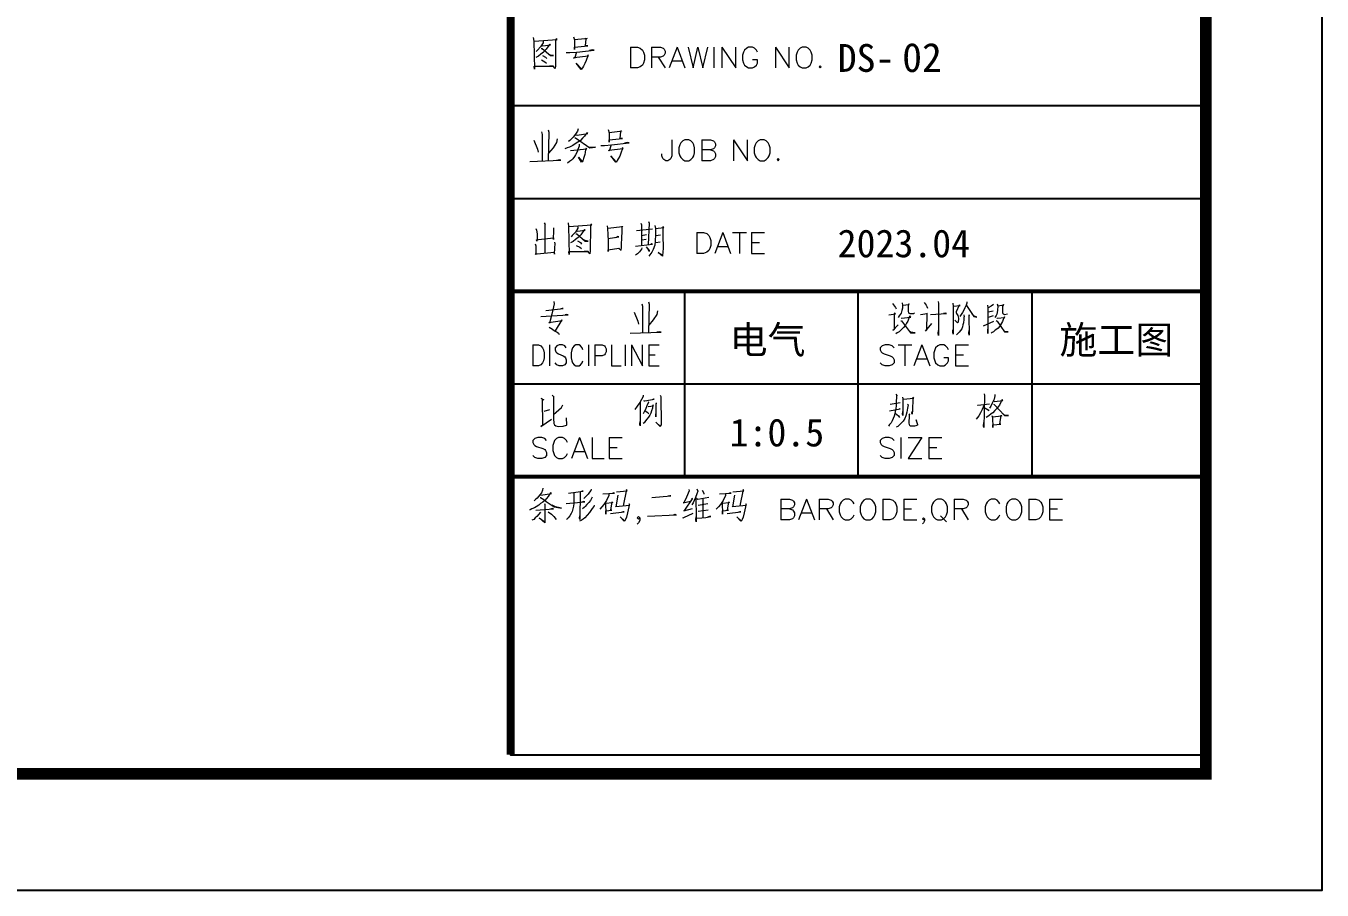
# Model space of a CAD drawing. Extents: x -809667 to 586099, y 3084146 to 3634412.
# Drawn here: x 381449.1 to 381504.9, y 3087078.6 to 3087115.8 of the extents above; entities that cross this region are included whole.
import ezdxf

# ---------------------------------------------------------------- set-up
doc = ezdxf.new("R2010")
doc.units = 0
doc.header["$LTSCALE"] = 0.5
doc.layers.get('0').update_dxf_attribs({"linetype": 'CONTINUOUS'})
doc.layers.add('PUB_TITLE', color=4, linetype='CONTINUOUS')
doc.styles.add('-宋体', font='', dxfattribs={"width": 0.6})
doc.styles.get('-宋体').set_extended_font_data('NSimSun')

# ---------------------------------------------------------------- blocks, each defined once
blk = doc.blocks.new('TQ11')
at = {"layer": 'PUB_TITLE'}
for p, q in [((1260886, -1157996), (1252310, -1157996)), ((1252310, -1159139), (1260886, -1159139)), ((1260886, -1160283), (1252310, -1160283)), ((1254454, -1160283), (1254454, -1162570)), ((1252310, -1161426), (1260886, -1161426))]:
    blk.add_line(p, q, dxfattribs=at)
for points, const_width in [([(1252310, -1083954), (1252310, -1166000)], 100), ([(1252310, -1148848), (1252310, -1166000)], 100), ([(1252310, -1160283), (1260886, -1160283)], 50), ([(1252310, -1162570), (1260886, -1162570)], 50)]:
    blk.add_lwpolyline(points, dxfattribs=dict(at, const_width=const_width))
blk.add_lwpolyline([(1252310, -1166000), (1260886, -1166000), (1260886, -1083954), (1252310, -1083954)], close=True, dxfattribs=at)
for points in [[(1252310, -1148848), (1252310, -1166000), (1260886, -1166000), (1260886, -1148848)], [(1256598, -1162570), (1256598, -1160283)], [(1258742, -1162570), (1258742, -1160283)]]:
    blk.add_lwpolyline(points, dxfattribs=at)
at = {"layer": 'PUB_TITLE', "color": 140, "lineweight": 0}
for points in [[(1252589, -1157154), (1252597, -1157198), (1252603, -1157545), (1252599, -1157509), (1252839, -1157509), (1252823, -1157505), (1252788, -1157509)], [(1252599, -1157198), (1252883, -1157178), (1252873, -1157168), (1252865, -1157198), (1252863, -1157501), (1252859, -1157535), (1252835, -1157509)], [(1252694, -1157251), (1252708, -1157255), (1252803, -1157245), (1252793, -1157235), (1252748, -1157299), (1252714, -1157333), (1252684, -1157360), (1252653, -1157384), (1252619, -1157400)], [(1252710, -1157200), (1252710, -1157218), (1252680, -1157269), (1252643, -1157309), (1252627, -1157325)], [(1253085, -1157144), (1253099, -1157184), (1253099, -1157303), (1253099, -1157273), (1253261, -1157255), (1253234, -1157255), (1253241, -1157170), (1253245, -1157158), (1253251, -1157168), (1253226, -1157170), (1253099, -1157184)], [(1252688, -1157289), (1252698, -1157289), (1252803, -1157376), (1252839, -1157376), (1252803, -1157370), (1252784, -1157364)], [(1252704, -1157374), (1252742, -1157396), (1252758, -1157414)], [(1252994, -1157340), (1253039, -1157340), (1253125, -1157333), (1253341, -1157309), (1253317, -1157305), (1253285, -1157313)], [(1253121, -1157333), (1253099, -1157414), (1253091, -1157400), (1253271, -1157380), (1253261, -1157366), (1253261, -1157380), (1253241, -1157438), (1253226, -1157475), (1253210, -1157505), (1253196, -1157529), (1253186, -1157545), (1253180, -1157549), (1253119, -1157471), (1253184, -1157541)], [(1253789, -1157271), (1253789, -1157529)], [(1253789, -1157271), (1253874, -1157271), (1253910, -1157283), (1253937, -1157309), (1253949, -1157333), (1253961, -1157370), (1253961, -1157430), (1253949, -1157469), (1253937, -1157493), (1253910, -1157517), (1253874, -1157529), (1253789, -1157529)], [(1254046, -1157271), (1254046, -1157529)], [(1254046, -1157271), (1254157, -1157271), (1254193, -1157283), (1254205, -1157297), (1254217, -1157321), (1254217, -1157346), (1254205, -1157370), (1254193, -1157382), (1254157, -1157394), (1254046, -1157394)], [(1254132, -1157394), (1254217, -1157529)], [(1254365, -1157271), (1254266, -1157529)], [(1254365, -1157271), (1254461, -1157529)], [(1254500, -1157271), (1254560, -1157529), (1254621, -1157271), (1254683, -1157529), (1254744, -1157271)], [(1254817, -1157271), (1254817, -1157529)], [(1254915, -1157271), (1254915, -1157529)], [(1254915, -1157271), (1255087, -1157529), (1255087, -1157271)], [(1255355, -1157333), (1255343, -1157309), (1255319, -1157283), (1255295, -1157271), (1255246, -1157271), (1255222, -1157283), (1255196, -1157309), (1255184, -1157333), (1255172, -1157370), (1255172, -1157430), (1255184, -1157469), (1255196, -1157493), (1255222, -1157517), (1255246, -1157529), (1255295, -1157529), (1255319, -1157517), (1255343, -1157493), (1255355, -1157469), (1255355, -1157430), (1255295, -1157430)], [(1255577, -1157271), (1255577, -1157529)], [(1255577, -1157271), (1255747, -1157529), (1255747, -1157271)], [(1252690, -1157430), (1252734, -1157455), (1252754, -1157471)], [(1254304, -1157442), (1254425, -1157442)], [(1252690, -1158318), (1252698, -1158349), (1252698, -1158675)], [(1252774, -1158294), (1252782, -1158320), (1252774, -1158671)], [(1253109, -1158355), (1253130, -1158359), (1253261, -1158338), (1253251, -1158330), (1253220, -1158369), (1253196, -1158395), (1253170, -1158423), (1253140, -1158445), (1253105, -1158466), (1253079, -1158484), (1253035, -1158506), (1253008, -1158516), (1252978, -1158526)], [(1253144, -1158280), (1253136, -1158308), (1253109, -1158344), (1253081, -1158381), (1253059, -1158405), (1253039, -1158423), (1253025, -1158435)], [(1253513, -1158288), (1253527, -1158328), (1253527, -1158445), (1253527, -1158415), (1253689, -1158399), (1253662, -1158399), (1253668, -1158314), (1253672, -1158300), (1253678, -1158310), (1253656, -1158314), (1253527, -1158328)], [(1252597, -1158419), (1252643, -1158530), (1252649, -1158566)], [(1252883, -1158405), (1252875, -1158449), (1252833, -1158514), (1252778, -1158581)], [(1253154, -1158470), (1253156, -1158486), (1253154, -1158494), (1253140, -1158534), (1253130, -1158564), (1253111, -1158599), (1253099, -1158621), (1253079, -1158649), (1253059, -1158665), (1253035, -1158681), (1253010, -1158702)], [(1253049, -1158546), (1253251, -1158526), (1253241, -1158520), (1253234, -1158536), (1253230, -1158571), (1253224, -1158595), (1253216, -1158621), (1253210, -1158645), (1253206, -1158661), (1253200, -1158675), (1253194, -1158686), (1253186, -1158690), (1253146, -1158629), (1253190, -1158679), (1253200, -1158671)], [(1253101, -1158391), (1253111, -1158391), (1253287, -1158516), (1253356, -1158506), (1253287, -1158510), (1253265, -1158500)], [(1253422, -1158484), (1253467, -1158484), (1253555, -1158476), (1253771, -1158453), (1253747, -1158449), (1253713, -1158455)], [(1253551, -1158476), (1253527, -1158556), (1253521, -1158544), (1253699, -1158524), (1253689, -1158510), (1253689, -1158524), (1253668, -1158581), (1253656, -1158619), (1253638, -1158649), (1253626, -1158671), (1253616, -1158690), (1253608, -1158692), (1253547, -1158615), (1253612, -1158686)], [(1254300, -1158415), (1254300, -1158611), (1254288, -1158647), (1254274, -1158659), (1254250, -1158673), (1254225, -1158673), (1254201, -1158659), (1254189, -1158647), (1254177, -1158611), (1254177, -1158587)], [(1254667, -1158415), (1254667, -1158673)], [(1254667, -1158415), (1254776, -1158415), (1254813, -1158427), (1254825, -1158439), (1254839, -1158464), (1254839, -1158488), (1254825, -1158514), (1254813, -1158526), (1254776, -1158538), (1254667, -1158538)], [(1255059, -1158415), (1255059, -1158673)], [(1255059, -1158415), (1255230, -1158673), (1255230, -1158415)], [(1252548, -1158681), (1252930, -1158665), (1252914, -1158661), (1252875, -1158669)], [(1254776, -1158538), (1254813, -1158550), (1254825, -1158562), (1254839, -1158587), (1254839, -1158623), (1254825, -1158647), (1254813, -1158659), (1254776, -1158673), (1254667, -1158673)], [(1252724, -1159440), (1252738, -1159460), (1252732, -1159454), (1252734, -1159812)], [(1253019, -1159440), (1253025, -1159485), (1253031, -1159832), (1253029, -1159795), (1253267, -1159795), (1253251, -1159791), (1253216, -1159795)], [(1253029, -1159485), (1253311, -1159464), (1253301, -1159454), (1253295, -1159485), (1253291, -1159789), (1253287, -1159822), (1253265, -1159795)], [(1253140, -1159489), (1253140, -1159505), (1253109, -1159555), (1253071, -1159596), (1253055, -1159614)], [(1253501, -1159475), (1253507, -1159509), (1253511, -1159582), (1253513, -1159660), (1253513, -1159670), (1253513, -1159725), (1253513, -1159795), (1253513, -1159771), (1253646, -1159751), (1253672, -1159775), (1253678, -1159745), (1253678, -1159705), (1253682, -1159626), (1253686, -1159545), (1253686, -1159479), (1253689, -1159489), (1253511, -1159511)], [(1253915, -1159444), (1253923, -1159464), (1253923, -1159717)], [(1254009, -1159424), (1254017, -1159444), (1254007, -1159707)], [(1254088, -1159471), (1254098, -1159509), (1254098, -1159582), (1254094, -1159664), (1254088, -1159715), (1254070, -1159769), (1254050, -1159801), (1254013, -1159852)], [(1254098, -1159511), (1254199, -1159495), (1254189, -1159485), (1254189, -1159590), (1254189, -1159596), (1254193, -1159747), (1254189, -1159806), (1254185, -1159840), (1254183, -1159850), (1254130, -1159806), (1254179, -1159836)], [(1252623, -1159509), (1252629, -1159529), (1252637, -1159575), (1252637, -1159624), (1252633, -1159666), (1252629, -1159650), (1252653, -1159646), (1252839, -1159626), (1252839, -1159646), (1252845, -1159529), (1252845, -1159501)], [(1253121, -1159539), (1253136, -1159541), (1253230, -1159531), (1253220, -1159521), (1253176, -1159586), (1253144, -1159620), (1253111, -1159646), (1253081, -1159670), (1253049, -1159686)], [(1253115, -1159575), (1253125, -1159575), (1253230, -1159664), (1253267, -1159664), (1253230, -1159656), (1253214, -1159650)], [(1253513, -1159634), (1253646, -1159614), (1253632, -1159610), (1253602, -1159624)], [(1253862, -1159535), (1254060, -1159515)], [(1253925, -1159594), (1253987, -1159582)], [(1253929, -1159650), (1253983, -1159640)], [(1254100, -1159596), (1254159, -1159586)], [(1254607, -1159559), (1254607, -1159816)], [(1254607, -1159559), (1254691, -1159559), (1254730, -1159571), (1254754, -1159596), (1254766, -1159620), (1254778, -1159656), (1254778, -1159719), (1254766, -1159755), (1254754, -1159779), (1254730, -1159803), (1254691, -1159816), (1254607, -1159816)], [(1254926, -1159559), (1254827, -1159816)], [(1254926, -1159559), (1255022, -1159816)], [(1255047, -1159559), (1255218, -1159559)], [(1255133, -1159559), (1255133, -1159816)], [(1255281, -1159559), (1255281, -1159816)], [(1255281, -1159559), (1255440, -1159559)], [(1252613, -1159697), (1252619, -1159725), (1252619, -1159779), (1252623, -1159832), (1252613, -1159822), (1252639, -1159822), (1252849, -1159801), (1252853, -1159826), (1252855, -1159747), (1252859, -1159697), (1252855, -1159676)], [(1253119, -1159717), (1253164, -1159741), (1253184, -1159757)], [(1253134, -1159660), (1253170, -1159684), (1253186, -1159701)], [(1253852, -1159727), (1254060, -1159701), (1254050, -1159697), (1254038, -1159707)], [(1253929, -1159747), (1253925, -1159765), (1253898, -1159799), (1253874, -1159822), (1253852, -1159840)], [(1253983, -1159737), (1254019, -1159779), (1254019, -1159795), (1254007, -1159765)], [(1254094, -1159684), (1254100, -1159684), (1254155, -1159674)], [(1254863, -1159731), (1254986, -1159731)], [(1255281, -1159680), (1255378, -1159680)], [(1255281, -1159816), (1255440, -1159816)], [(1252843, -1160411), (1252847, -1160439), (1252819, -1160564), (1252788, -1160675), (1252782, -1160667), (1252944, -1160645), (1252940, -1160635), (1252859, -1160770)], [(1253927, -1160439), (1253935, -1160469), (1253935, -1160796)], [(1254011, -1160415), (1254019, -1160441), (1254011, -1160792)], [(1257022, -1160435), (1257059, -1160482), (1257065, -1160502)], [(1257139, -1160427), (1257143, -1160457), (1257143, -1160492), (1257137, -1160522), (1257127, -1160552), (1257115, -1160572), (1257103, -1160588), (1257089, -1160607)], [(1257145, -1160455), (1257228, -1160447), (1257222, -1160437), (1257212, -1160465), (1257212, -1160488), (1257212, -1160508), (1257212, -1160532), (1257216, -1160542), (1257222, -1160552), (1257234, -1160556), (1257248, -1160558), (1257270, -1160558), (1257283, -1160556), (1257293, -1160548)], [(1257410, -1160421), (1257434, -1160455), (1257446, -1160471), (1257452, -1160492)], [(1257583, -1160411), (1257587, -1160435), (1257587, -1160829), (1257583, -1160802), (1257587, -1160768)], [(1257763, -1160431), (1257769, -1160467), (1257769, -1160812), (1257763, -1160788), (1257765, -1160758)], [(1257938, -1160413), (1257938, -1160431), (1257930, -1160455), (1257914, -1160488), (1257900, -1160518), (1257884, -1160546), (1257868, -1160568), (1257850, -1160593)], [(1258267, -1160445), (1258237, -1160467), (1258199, -1160486)], [(1258312, -1160437), (1258318, -1160467), (1258316, -1160516), (1258312, -1160546), (1258306, -1160566), (1258300, -1160582), (1258292, -1160593), (1258281, -1160607)], [(1258318, -1160465), (1258394, -1160451), (1258388, -1160447), (1258378, -1160467), (1258376, -1160496), (1258376, -1160532), (1258378, -1160548), (1258382, -1160558), (1258390, -1160562), (1258403, -1160568), (1258439, -1160562)], [(1252684, -1160595), (1253021, -1160574), (1253004, -1160570), (1252984, -1160574)], [(1252744, -1160520), (1252958, -1160496), (1252944, -1160496), (1252920, -1160504)], [(1253834, -1160540), (1253880, -1160651), (1253886, -1160689)], [(1254120, -1160526), (1254112, -1160570), (1254070, -1160635), (1254015, -1160701)], [(1256976, -1160576), (1257059, -1160562), (1257046, -1160548), (1257042, -1160576), (1257040, -1160754), (1257024, -1160768), (1257089, -1160697)], [(1257127, -1160617), (1257246, -1160601), (1257236, -1160588), (1257224, -1160617), (1257210, -1160651), (1257194, -1160677), (1257180, -1160701), (1257155, -1160732), (1257127, -1160758), (1257101, -1160782), (1257079, -1160798), (1257061, -1160808)], [(1257365, -1160572), (1257450, -1160558), (1257444, -1160552), (1257438, -1160762), (1257426, -1160776), (1257507, -1160681)], [(1257488, -1160572), (1257686, -1160556), (1257674, -1160552), (1257650, -1160558)], [(1257771, -1160467), (1257854, -1160461), (1257844, -1160455), (1257805, -1160538), (1257805, -1160546), (1257811, -1160556), (1257819, -1160568), (1257825, -1160582), (1257831, -1160597), (1257835, -1160617), (1257835, -1160633), (1257831, -1160651), (1257829, -1160663), (1257823, -1160673), (1257789, -1160641)], [(1257900, -1160576), (1257906, -1160597), (1257900, -1160603), (1257900, -1160631), (1257896, -1160671), (1257890, -1160697), (1257884, -1160724), (1257874, -1160748), (1257860, -1160768), (1257844, -1160786), (1257829, -1160802), (1257811, -1160819)], [(1257932, -1160457), (1258023, -1160593), (1258059, -1160601), (1258023, -1160586), (1258003, -1160562)], [(1257961, -1160572), (1257967, -1160582), (1257963, -1160586), (1257967, -1160827), (1257963, -1160798), (1257967, -1160768)], [(1258193, -1160455), (1258197, -1160486), (1258197, -1160806), (1258197, -1160778), (1258197, -1160752)], [(1258199, -1160538), (1258263, -1160526)], [(1258263, -1160588), (1258199, -1160607)], [(1258306, -1160617), (1258310, -1160617), (1258407, -1160607), (1258401, -1160597), (1258384, -1160633), (1258376, -1160657), (1258366, -1160677), (1258354, -1160697), (1258340, -1160718), (1258322, -1160738), (1258306, -1160752), (1258288, -1160764), (1258267, -1160782), (1258251, -1160792), (1258237, -1160802)], [(1252784, -1160726), (1252827, -1160752), (1252853, -1160770), (1252883, -1160786), (1252899, -1160800), (1252910, -1160817)], [(1257125, -1160647), (1257131, -1160647), (1257242, -1160796), (1257301, -1160798), (1257242, -1160788), (1257228, -1160776)], [(1258144, -1160708), (1258269, -1160653)], [(1258300, -1160643), (1258310, -1160653), (1258403, -1160782), (1258449, -1160782), (1258407, -1160778), (1258390, -1160764)], [(1253785, -1160802), (1254167, -1160786), (1254151, -1160782), (1254112, -1160790)], [(1252585, -1160946), (1252585, -1161202)], [(1252585, -1160946), (1252653, -1160946), (1252684, -1160958), (1252704, -1160982), (1252714, -1161006), (1252722, -1161043), (1252722, -1161105), (1252714, -1161141), (1252704, -1161166), (1252684, -1161190), (1252653, -1161202), (1252585, -1161202)], [(1252791, -1160946), (1252791, -1161202)], [(1252996, -1160982), (1252978, -1160958), (1252948, -1160946), (1252910, -1160946), (1252879, -1160958), (1252859, -1160982), (1252859, -1161006), (1252869, -1161030), (1252879, -1161043), (1252899, -1161055), (1252958, -1161079), (1252978, -1161093), (1252986, -1161105), (1252996, -1161129), (1252996, -1161166), (1252978, -1161190), (1252948, -1161202), (1252910, -1161202), (1252879, -1161190), (1252859, -1161166)], [(1253202, -1161006), (1253192, -1160982), (1253174, -1160958), (1253154, -1160946), (1253115, -1160946), (1253095, -1160958), (1253075, -1160982), (1253065, -1161006), (1253055, -1161043), (1253055, -1161105), (1253065, -1161141), (1253075, -1161166), (1253095, -1161190), (1253115, -1161202), (1253154, -1161202), (1253174, -1161190), (1253192, -1161166), (1253202, -1161141)], [(1253271, -1160946), (1253271, -1161202)], [(1253349, -1160946), (1253349, -1161202)], [(1253349, -1160946), (1253438, -1160946), (1253467, -1160958), (1253477, -1160970), (1253487, -1160994), (1253487, -1161030), (1253477, -1161055), (1253467, -1161067), (1253438, -1161079), (1253349, -1161079)], [(1253555, -1160946), (1253555, -1161202), (1253672, -1161202)], [(1253721, -1160946), (1253721, -1161202)], [(1253800, -1160946), (1253800, -1161202)], [(1253800, -1160946), (1253937, -1161202), (1253937, -1160946)], [(1254015, -1160946), (1254015, -1161202)], [(1254015, -1160946), (1254143, -1160946)], [(1254015, -1161067), (1254094, -1161067)], [(1257040, -1160982), (1257016, -1160958), (1256978, -1160946), (1256929, -1160946), (1256893, -1160958), (1256869, -1160982), (1256869, -1161006), (1256881, -1161030), (1256893, -1161043), (1256917, -1161055), (1256990, -1161079), (1257016, -1161093), (1257028, -1161105), (1257040, -1161129), (1257040, -1161166), (1257016, -1161190), (1256978, -1161202), (1256929, -1161202), (1256893, -1161190), (1256869, -1161166)], [(1257089, -1160946), (1257260, -1160946)], [(1257174, -1160946), (1257174, -1161202)], [(1257383, -1160946), (1257285, -1161202)], [(1257383, -1160946), (1257480, -1161202)], [(1257712, -1161006), (1257700, -1160982), (1257676, -1160958), (1257652, -1160946), (1257603, -1160946), (1257579, -1160958), (1257553, -1160982), (1257541, -1161006), (1257529, -1161043), (1257529, -1161105), (1257541, -1161141), (1257553, -1161166), (1257579, -1161190), (1257603, -1161202), (1257652, -1161202), (1257676, -1161190), (1257700, -1161166), (1257712, -1161141), (1257712, -1161105), (1257652, -1161105)], [(1257799, -1160946), (1257799, -1161202)], [(1257799, -1160946), (1257959, -1160946)], [(1257799, -1161067), (1257896, -1161067)], [(1254015, -1161202), (1254143, -1161202)], [(1257321, -1161117), (1257444, -1161117)], [(1257799, -1161202), (1257959, -1161202)], [(1252823, -1161565), (1252849, -1161589), (1252839, -1161581), (1252839, -1161652), (1252839, -1161725), (1252839, -1161787), (1252839, -1161836), (1252839, -1161838), (1252839, -1161852), (1252843, -1161916), (1252853, -1161932), (1252867, -1161943), (1252897, -1161951), (1252958, -1161947), (1253000, -1161937), (1253004, -1161932), (1252998, -1161846)], [(1253947, -1161565), (1253945, -1161581), (1253904, -1161656), (1253870, -1161700), (1253844, -1161741)], [(1254153, -1161569), (1254167, -1161581), (1254161, -1161585), (1254165, -1161920), (1254165, -1161922), (1254161, -1161943), (1254153, -1161951), (1254100, -1161900), (1254153, -1161947), (1254161, -1161932)], [(1257061, -1161551), (1257075, -1161571), (1257071, -1161581), (1257067, -1161650), (1257065, -1161696), (1257061, -1161731), (1257055, -1161765), (1257050, -1161795), (1257040, -1161826), (1257030, -1161852), (1257016, -1161882), (1257004, -1161906), (1256982, -1161926), (1256970, -1161947)], [(1258152, -1161549), (1258156, -1161569), (1258148, -1161963), (1258142, -1161947), (1258148, -1161902)], [(1258283, -1161555), (1258283, -1161575), (1258273, -1161616), (1258249, -1161662), (1258233, -1161700), (1258219, -1161725)], [(1252684, -1161602), (1252718, -1161622), (1252698, -1161616), (1252704, -1161941), (1252684, -1161953), (1252813, -1161862)], [(1252839, -1161805), (1252938, -1161717), (1252954, -1161686)], [(1253910, -1161656), (1253906, -1161943), (1253904, -1161922), (1253904, -1161920), (1253906, -1161890)], [(1254005, -1161642), (1254009, -1161650), (1253991, -1161696), (1253975, -1161741), (1253959, -1161771), (1253945, -1161795)], [(1254005, -1161706), (1254072, -1161696), (1254066, -1161686), (1254060, -1161725), (1254046, -1161757), (1254040, -1161785), (1254026, -1161811), (1254009, -1161836), (1253991, -1161862), (1253975, -1161882), (1253959, -1161906), (1253945, -1161916)], [(1253951, -1161632), (1253959, -1161636), (1253965, -1161636), (1254082, -1161616), (1254072, -1161616), (1254056, -1161622)], [(1254102, -1161660), (1254110, -1161666), (1254102, -1161670), (1254102, -1161832), (1254100, -1161815), (1254102, -1161795)], [(1256992, -1161676), (1257117, -1161656)], [(1257206, -1161674), (1257212, -1161684), (1257206, -1161725), (1257196, -1161775), (1257186, -1161821), (1257172, -1161852), (1257151, -1161886), (1257127, -1161912), (1257107, -1161930), (1257085, -1161951), (1257067, -1161961)], [(1257145, -1161589), (1257147, -1161612), (1257147, -1161781), (1257147, -1161815), (1257145, -1161801), (1257147, -1161767)], [(1257151, -1161616), (1257283, -1161600), (1257272, -1161591), (1257272, -1161610), (1257266, -1161751), (1257262, -1161801), (1257260, -1161785), (1257262, -1161767)], [(1258152, -1161684), (1258128, -1161741), (1258108, -1161781), (1258084, -1161821), (1258053, -1161862)], [(1258068, -1161690), (1258074, -1161690), (1258217, -1161670)], [(1258152, -1161717), (1258199, -1161747), (1258207, -1161757)], [(1258269, -1161636), (1258279, -1161642), (1258382, -1161630), (1258374, -1161620), (1258358, -1161652), (1258340, -1161690), (1258320, -1161715), (1258304, -1161735), (1258283, -1161755), (1258257, -1161781), (1258237, -1161797), (1258209, -1161821), (1258177, -1161842)], [(1258267, -1161676), (1258273, -1161680), (1258403, -1161815), (1258453, -1161815), (1258403, -1161811), (1258384, -1161795)], [(1252722, -1161761), (1252795, -1161741)], [(1253971, -1161757), (1254001, -1161777), (1254009, -1161795)], [(1256982, -1161757), (1257117, -1161735), (1257107, -1161735), (1257105, -1161737)], [(1257055, -1161785), (1257095, -1161821), (1257107, -1161842)], [(1257222, -1161795), (1257230, -1161807), (1257226, -1161817), (1257222, -1161912), (1257226, -1161926), (1257232, -1161937), (1257240, -1161943), (1257252, -1161943), (1257297, -1161943), (1257313, -1161941), (1257333, -1161932), (1257313, -1161870), (1257327, -1161937)], [(1258247, -1161817), (1258253, -1161842), (1258259, -1161963), (1258257, -1161932), (1258358, -1161922), (1258344, -1161922), (1258362, -1161811), (1258364, -1161826), (1258253, -1161838)], [(1252754, -1162124), (1252730, -1162100), (1252694, -1162088), (1252645, -1162088), (1252607, -1162100), (1252583, -1162124), (1252583, -1162150), (1252595, -1162175), (1252607, -1162187), (1252631, -1162199), (1252706, -1162223), (1252730, -1162235), (1252742, -1162247), (1252754, -1162271), (1252754, -1162310), (1252730, -1162334), (1252694, -1162346), (1252645, -1162346), (1252607, -1162334), (1252583, -1162310)], [(1253012, -1162150), (1253000, -1162124), (1252974, -1162100), (1252950, -1162088), (1252902, -1162088), (1252877, -1162100), (1252853, -1162124), (1252841, -1162150), (1252829, -1162187), (1252829, -1162247), (1252841, -1162284), (1252853, -1162310), (1252877, -1162334), (1252902, -1162346), (1252950, -1162346), (1252974, -1162334), (1253000, -1162310), (1253012, -1162284)], [(1253158, -1162088), (1253061, -1162346)], [(1253158, -1162088), (1253257, -1162346)], [(1253317, -1162088), (1253317, -1162346), (1253465, -1162346)], [(1253525, -1162088), (1253525, -1162346)], [(1253525, -1162088), (1253684, -1162088)], [(1253525, -1162211), (1253624, -1162211)], [(1257040, -1162124), (1257016, -1162100), (1256978, -1162088), (1256929, -1162088), (1256893, -1162100), (1256869, -1162124), (1256869, -1162150), (1256881, -1162175), (1256893, -1162187), (1256917, -1162199), (1256990, -1162223), (1257016, -1162235), (1257028, -1162247), (1257040, -1162271), (1257040, -1162310), (1257016, -1162334), (1256978, -1162346), (1256929, -1162346), (1256893, -1162334), (1256869, -1162310)], [(1257125, -1162088), (1257125, -1162346)], [(1257383, -1162088), (1257212, -1162346)], [(1257212, -1162088), (1257383, -1162088)], [(1257468, -1162088), (1257468, -1162346)], [(1257468, -1162088), (1257628, -1162088)], [(1257468, -1162211), (1257567, -1162211)], [(1253097, -1162259), (1253220, -1162259)], [(1253525, -1162346), (1253684, -1162346)], [(1257212, -1162346), (1257383, -1162346)], [(1257468, -1162346), (1257628, -1162346)], [(1252684, -1162798), (1252813, -1162776), (1252803, -1162768), (1252795, -1162782), (1252774, -1162816), (1252754, -1162839), (1252732, -1162863), (1252708, -1162883), (1252680, -1162903), (1252657, -1162921), (1252627, -1162941), (1252603, -1162954), (1252573, -1162968), (1252552, -1162978), (1252542, -1162982)], [(1252708, -1162711), (1252704, -1162736), (1252690, -1162768), (1252669, -1162796), (1252637, -1162837), (1252617, -1162853), (1252599, -1162867)], [(1252673, -1162828), (1252680, -1162828), (1252718, -1162853), (1252748, -1162877), (1252784, -1162901), (1252823, -1162927), (1252849, -1162943), (1252938, -1162958), (1252865, -1162943), (1252823, -1162923)], [(1253091, -1162768), (1253089, -1162867), (1253089, -1162903), (1253085, -1162933), (1253079, -1162968), (1253069, -1162998), (1253055, -1163024), (1253041, -1163052), (1253021, -1163077), (1253004, -1163093), (1252998, -1163103)], [(1253025, -1162772), (1253204, -1162748), (1253194, -1162748), (1253174, -1162756)], [(1253166, -1162758), (1253164, -1163097), (1253160, -1163079), (1253164, -1163052)], [(1253315, -1162822), (1253307, -1162839), (1253295, -1162863), (1253275, -1162887), (1253251, -1162913), (1253230, -1162937), (1253216, -1162952), (1253196, -1162968)], [(1253305, -1162726), (1253301, -1162742), (1253285, -1162762), (1253265, -1162788), (1253245, -1162808), (1253226, -1162826), (1253214, -1162839)], [(1253523, -1162788), (1253523, -1162802), (1253491, -1162863), (1253460, -1162913), (1253436, -1162941), (1253410, -1162972)], [(1253446, -1162782), (1253592, -1162772), (1253582, -1162768), (1253561, -1162776)], [(1253632, -1162798), (1253608, -1162943), (1253602, -1162937), (1253781, -1162921), (1253773, -1162907), (1253767, -1162943), (1253753, -1163018), (1253739, -1163069), (1253727, -1163099), (1253717, -1163113), (1253709, -1163119), (1253662, -1163067), (1253713, -1163113)], [(1253616, -1162756), (1253747, -1162746), (1253739, -1162728), (1253699, -1162931)], [(1254052, -1162826), (1254288, -1162808), (1254272, -1162806), (1254252, -1162812)], [(1254510, -1162728), (1254514, -1162746), (1254478, -1162822), (1254447, -1162891), (1254437, -1162893), (1254528, -1162873)], [(1254544, -1162832), (1254548, -1162843), (1254453, -1162984), (1254447, -1162992), (1254554, -1162962)], [(1254609, -1162722), (1254619, -1162748), (1254605, -1162782), (1254591, -1162828), (1254574, -1162863), (1254560, -1162893), (1254544, -1162917)], [(1254595, -1162826), (1254599, -1163073), (1254599, -1163127), (1254595, -1163103), (1254599, -1163067)], [(1254609, -1162839), (1254619, -1162847), (1254754, -1162822)], [(1254673, -1162736), (1254693, -1162772), (1254695, -1162788)], [(1254679, -1162843), (1254679, -1163069)], [(1254962, -1162788), (1254962, -1162802), (1254930, -1162863), (1254899, -1162913), (1254875, -1162941), (1254847, -1162972)], [(1254885, -1162782), (1255030, -1162772), (1255020, -1162768), (1255000, -1162776)], [(1255071, -1162798), (1255047, -1162943), (1255041, -1162937), (1255218, -1162921), (1255212, -1162907), (1255206, -1162943), (1255192, -1163018), (1255178, -1163069), (1255166, -1163099), (1255156, -1163113), (1255148, -1163119), (1255101, -1163067), (1255152, -1163113)], [(1255053, -1162756), (1255186, -1162746), (1255178, -1162728), (1255137, -1162931)], [(1255642, -1162847), (1255642, -1163103)], [(1255642, -1162847), (1255751, -1162847), (1255787, -1162859), (1255799, -1162871), (1255813, -1162895), (1255813, -1162919), (1255799, -1162943), (1255787, -1162956), (1255751, -1162968), (1255642, -1162968)], [(1255959, -1162847), (1255862, -1163103)], [(1255959, -1162847), (1256058, -1163103)], [(1256118, -1162847), (1256118, -1163103)], [(1256118, -1162847), (1256229, -1162847), (1256265, -1162859), (1256278, -1162871), (1256290, -1162895), (1256290, -1162919), (1256278, -1162943), (1256265, -1162956), (1256229, -1162968), (1256118, -1162968)], [(1256548, -1162907), (1256536, -1162883), (1256510, -1162859), (1256485, -1162847), (1256437, -1162847), (1256413, -1162859), (1256389, -1162883), (1256376, -1162907), (1256364, -1162943), (1256364, -1163006), (1256376, -1163042), (1256389, -1163067), (1256413, -1163091), (1256437, -1163103), (1256485, -1163103), (1256510, -1163091), (1256536, -1163067), (1256548, -1163042)], [(1256903, -1162847), (1256903, -1163103)], [(1256903, -1162847), (1256988, -1162847), (1257024, -1162859), (1257048, -1162883), (1257061, -1162907), (1257073, -1162943), (1257073, -1163006), (1257061, -1163042), (1257048, -1163067), (1257024, -1163091), (1256988, -1163103), (1256903, -1163103)], [(1257159, -1162847), (1257159, -1163103)], [(1257159, -1162847), (1257319, -1162847)], [(1257783, -1162847), (1257783, -1163103)], [(1257783, -1162847), (1257894, -1162847), (1257930, -1162859), (1257942, -1162871), (1257955, -1162895), (1257955, -1162919), (1257942, -1162943), (1257930, -1162956), (1257894, -1162968), (1257783, -1162968)], [(1258346, -1162907), (1258334, -1162883), (1258310, -1162859), (1258285, -1162847), (1258237, -1162847), (1258213, -1162859), (1258189, -1162883), (1258177, -1162907), (1258162, -1162943), (1258162, -1163006), (1258177, -1163042), (1258189, -1163067), (1258213, -1163091), (1258237, -1163103), (1258285, -1163103), (1258310, -1163091), (1258334, -1163067), (1258346, -1163042)], [(1258701, -1162847), (1258701, -1163103)], [(1258701, -1162847), (1258788, -1162847), (1258824, -1162859), (1258849, -1162883), (1258861, -1162907), (1258873, -1162943), (1258873, -1163006), (1258861, -1163042), (1258849, -1163067), (1258824, -1163091), (1258788, -1163103), (1258701, -1163103)], [(1258959, -1162847), (1258959, -1163103)], [(1258959, -1162847), (1259119, -1162847)], [(1252678, -1163008), (1252633, -1163063), (1252613, -1163079), (1252597, -1163097), (1252583, -1163103), (1252573, -1163107)], [(1252623, -1162982), (1252839, -1162968), (1252823, -1162964), (1252803, -1162972)], [(1252732, -1162913), (1252732, -1163139), (1252663, -1163079), (1252732, -1163129)], [(1252728, -1162903), (1252732, -1162913)], [(1252772, -1163004), (1252813, -1163034), (1252843, -1163063), (1252873, -1163097)], [(1252994, -1162903), (1253224, -1162881), (1253210, -1162877), (1253190, -1162883)], [(1253341, -1162923), (1253335, -1162937), (1253317, -1162964), (1253301, -1162988), (1253281, -1163014), (1253255, -1163046), (1253226, -1163077), (1253204, -1163093), (1253180, -1163109), (1253160, -1163119)], [(1253481, -1162891), (1253483, -1163032), (1253483, -1162992), (1253557, -1162982), (1253547, -1162984), (1253561, -1162881), (1253567, -1162891), (1253481, -1162903)], [(1253543, -1163024), (1253709, -1163004), (1253699, -1163002), (1253672, -1163012)], [(1254625, -1162921), (1254744, -1162903)], [(1254746, -1162984), (1254625, -1162998)], [(1254919, -1162891), (1254922, -1163032), (1254922, -1162992), (1254996, -1162982), (1254986, -1162984), (1255000, -1162881), (1255006, -1162891), (1254919, -1162903)], [(1254982, -1163024), (1255148, -1163004), (1255137, -1163002), (1255111, -1163012)], [(1255751, -1162968), (1255787, -1162980), (1255799, -1162994), (1255813, -1163018), (1255813, -1163054), (1255799, -1163079), (1255787, -1163091), (1255751, -1163103), (1255642, -1163103)], [(1256205, -1162968), (1256290, -1163103)], [(1257159, -1162968), (1257256, -1162968)], [(1257870, -1162968), (1257955, -1163103)], [(1258959, -1162968), (1259056, -1162968)], [(1253902, -1163079), (1253888, -1163095), (1253872, -1163079), (1253888, -1163063), (1253902, -1163079), (1253902, -1163109), (1253888, -1163139), (1253872, -1163155)], [(1253997, -1163056), (1254358, -1163042)], [(1254318, -1163042), (1254338, -1163034), (1254354, -1163042)], [(1254429, -1163073), (1254443, -1163079), (1254447, -1163073), (1254560, -1163022)], [(1254615, -1163079), (1254621, -1163083), (1254716, -1163073), (1254780, -1163063), (1254764, -1163063), (1254740, -1163069)], [(1255898, -1163018), (1256021, -1163018)], [(1257159, -1163103), (1257319, -1163103)], [(1257416, -1163091), (1257404, -1163103), (1257392, -1163091), (1257404, -1163079), (1257416, -1163091), (1257416, -1163115), (1257404, -1163139), (1257392, -1163151)], [(1257611, -1163054), (1257686, -1163127)], [(1258959, -1163103), (1259119, -1163103)]]:
    blk.add_lwpolyline(points, dxfattribs=at)
for points in [[(1255906, -1157271), (1255882, -1157283), (1255858, -1157309), (1255846, -1157333), (1255834, -1157370), (1255834, -1157430), (1255846, -1157469), (1255858, -1157493), (1255882, -1157517), (1255906, -1157529), (1255957, -1157529), (1255981, -1157517), (1256005, -1157493), (1256017, -1157469), (1256029, -1157430), (1256029, -1157370), (1256017, -1157333), (1256005, -1157309), (1255981, -1157283), (1255957, -1157271), (1255906, -1157271)], [(1256128, -1157505), (1256116, -1157517), (1256128, -1157529), (1256140, -1157517), (1256128, -1157505)], [(1254457, -1158415), (1254433, -1158427), (1254409, -1158451), (1254397, -1158476), (1254385, -1158514), (1254385, -1158575), (1254397, -1158611), (1254409, -1158635), (1254433, -1158659), (1254457, -1158673), (1254508, -1158673), (1254532, -1158659), (1254556, -1158635), (1254568, -1158611), (1254580, -1158575), (1254580, -1158514), (1254568, -1158476), (1254556, -1158451), (1254532, -1158427), (1254508, -1158415), (1254457, -1158415)], [(1255390, -1158415), (1255363, -1158427), (1255339, -1158451), (1255327, -1158476), (1255315, -1158514), (1255315, -1158575), (1255327, -1158611), (1255339, -1158635), (1255363, -1158659), (1255390, -1158673), (1255438, -1158673), (1255462, -1158659), (1255487, -1158635), (1255499, -1158611), (1255511, -1158575), (1255511, -1158514), (1255499, -1158476), (1255487, -1158451), (1255462, -1158427), (1255438, -1158415), (1255390, -1158415)], [(1255610, -1158647), (1255598, -1158659), (1255610, -1158673), (1255622, -1158659), (1255610, -1158647)], [(1256693, -1162847), (1256669, -1162859), (1256645, -1162883), (1256633, -1162907), (1256621, -1162943), (1256621, -1163006), (1256633, -1163042), (1256645, -1163067), (1256669, -1163091), (1256693, -1163103), (1256744, -1163103), (1256768, -1163091), (1256792, -1163067), (1256804, -1163042), (1256816, -1163006), (1256816, -1162943), (1256804, -1162907), (1256792, -1162883), (1256768, -1162859), (1256744, -1162847), (1256693, -1162847)], [(1257575, -1162847), (1257551, -1162859), (1257527, -1162883), (1257515, -1162907), (1257503, -1162943), (1257503, -1163006), (1257515, -1163042), (1257527, -1163067), (1257551, -1163091), (1257575, -1163103), (1257624, -1163103), (1257650, -1163091), (1257674, -1163067), (1257686, -1163042), (1257698, -1163006), (1257698, -1162943), (1257686, -1162907), (1257674, -1162883), (1257650, -1162859), (1257624, -1162847), (1257575, -1162847)], [(1258493, -1162847), (1258469, -1162859), (1258445, -1162883), (1258433, -1162907), (1258421, -1162943), (1258421, -1163006), (1258433, -1163042), (1258445, -1163067), (1258469, -1163091), (1258493, -1163103), (1258544, -1163103), (1258568, -1163091), (1258592, -1163067), (1258604, -1163042), (1258616, -1163006), (1258616, -1162943), (1258604, -1162907), (1258592, -1162883), (1258568, -1162859), (1258544, -1162847), (1258493, -1162847)]]:
    blk.add_lwpolyline(points, close=True, dxfattribs=at)
at = {"layer": 'PUB_TITLE', "color": 7, "style": '-宋体', "width": 1.000002}
for s, p in [('DS-', (1256344, -1157577)), ('2023.04', (1256344, -1159864)), ('电气', (1255011, -1161054)), ('施工图', (1259080, -1161054)), ('1:0.5', (1255011, -1162197))]:
    blk.add_text(s, height=343.1, dxfattribs=at).set_placement(p)

msp = doc.modelspace()

# ---------------------------------------------------------------- linework, layer by layer
at = {"layer": 'PUB_TITLE', "linetype": 'Continuous'}
msp.add_lwpolyline([(381084.377, 3087078.645), (381504.877, 3087078.645), (381504.877, 3087375.645), (381084.377, 3087375.645)], close=True, dxfattribs=at)
at = {"layer": 'PUB_TITLE', "linetype": 'Continuous', "const_width": 0.5}
msp.add_lwpolyline([(381096.877, 3087083.645), (381499.877, 3087083.645), (381499.877, 3087370.645), (381096.877, 3087370.645)], close=True, dxfattribs=at)

# ---------------------------------------------------------------- block references
at = {"xscale": 0.003488000000000001, "yscale": 0.003488000000000001, "zscale": 0.003488000000000001}
msp.add_blockref('TQ11', (377101.906, 3091151.476), dxfattribs=at)

# ---------------------------------------------------------------- texts
at = {"layer": 'PUB_TITLE', "color": 7, "style": '-宋体', "width": 1.000002}
msp.add_text('02', height=1.25, dxfattribs=at).set_placement((381486.813, 3087113.841))

doc.saveas('drawing.dxf')
